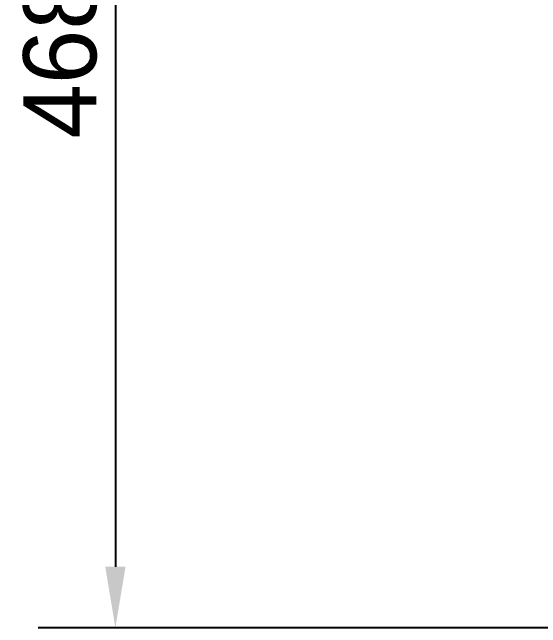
# Model space of a CAD drawing. Header units: millimetres. Extents: x 577 to 7172, y 252 to 2707.
# Drawn here: x 577 to 793.8, y 2120 to 2372.4 of the extents above; entities that cross this region are included whole.
import ezdxf

# ---------------------------------------------------------------- set-up
doc = ezdxf.new("R2010")
doc.units = ezdxf.units.MM
doc.header["$MEASUREMENT"] = 0
doc.layers.add('치수(ISO)', color=7, linetype='Continuous', lineweight=25)
doc.styles.add('굴림', font='')
doc.styles.get('굴림').set_extended_font_data('援대┝')
doc.dimstyles.new('기본값 (ISO)', dxfattribs={"dimscale": 10, "dimtxt": 3, "dimasz": 2.5, "dimexe": 3.175, "dimexo": 0, "dimgap": 0.762, "dimtad": 1, "dimtoh": 1, "dimdec": 0, "dimzin": 1, "dimdsep": 46, "dimtxsty": '굴림', "dimcen": 0.5, "dimazin": 0, "dimtfac": 1, "dimtdec": 4, "dimtix": 1, "dimtmove": 1, "dimatfit": 3, "dimfxl": 1, "dimtolj": 1, "dimtzin": 1, "dimarcsym": 0})

# ---------------------------------------------------------------- blocks, each defined once
blk = doc.blocks.new('*D32')
at = {"layer": 'Defpoints', "color": 0}
for p in [(899.26, 2588.12), (619.26, 2120.01), (1041.61, 2120.01)]:
    blk.add_point(p, dxfattribs=at)
at = {"layer": '치수(ISO)', "color": 0, "lineweight": -2}
for p, q in [((899.26, 2588.12), (587.51, 2588.12)), ((619.26, 2563.12), (619.26, 2145.01)), ((1041.61, 2120.01), (587.51, 2120.01))]:
    blk.add_line(p, q, dxfattribs=at)
at = {"layer": '치수(ISO)', "color": 0}
for points in [[(623.43, 2563.12), (615.09, 2563.12), (619.26, 2588.12)], [(615.09, 2145.01), (623.43, 2145.01), (619.26, 2120.01)]]:
    blk.add_solid(points, dxfattribs=at)
at = {"layer": '치수(ISO)', "color": 0, "insert": (596.64, 2354.07), "char_height": 30, "attachment_point": 5, "rotation": 90, "style": '굴림'}
blk.add_mtext('\\A1;468', dxfattribs=at)

msp = doc.modelspace()

# ---------------------------------------------------------------- dimensions: what is measured, and where the dimension line sits
at = {"layer": '치수(ISO)'}
dim = msp.add_linear_dim(base=(619.26, 2120.01), p1=(899.26, 2588.12), p2=(1041.61, 2120.01), angle=90, dimstyle='기본값 (ISO)', dxfattribs=at)
dim.commit()
dim.dimension.update_dxf_attribs({"geometry": '*D32', "text_midpoint": (596.64, 2354.07)})

doc.saveas('drawing.dxf')
